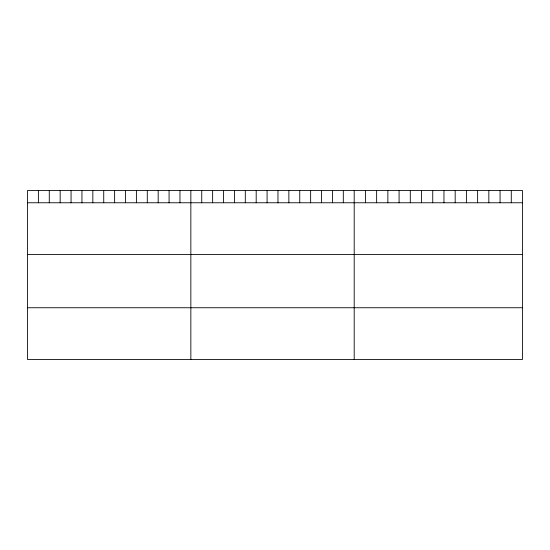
<?xml version="1.0" encoding="UTF-8"?>
<svg xmlns="http://www.w3.org/2000/svg" width="550" height="550" viewBox="0 0 550 550"><rect width="100%" height="100%" fill="white"/><g stroke="black" fill="none" stroke-linecap="round" stroke-linejoin="round"><path stroke-width="0.82" d="M522.5 202.764L522.5 359.453L27.5 359.453L27.5 190.548L522.5 190.548L522.5 202.764L27.5 202.764M27.5 254.471L522.5 254.471M27.5 307.746L522.5 307.746M511.28 190.548L511.28 202.764M500.06 190.548L500.06 202.764M488.84 190.548L488.84 202.764M477.62 190.548L477.62 202.764M466.4 190.548L466.4 202.764M455.18 190.548L455.18 202.764M443.96 190.548L443.96 202.764M432.74 190.548L432.74 202.764M421.52 190.548L421.52 202.764M410.3 190.548L410.3 202.764M399.08 190.548L399.08 202.764M387.86 190.548L387.86 202.764M376.64 190.548L376.64 202.764M365.42 190.548L365.42 202.764M354.2 190.548L354.2 359.453M343.31 190.548L343.31 202.764M332.42 190.548L332.42 202.764M321.53 190.548L321.53 202.764M310.64 190.548L310.64 202.764M299.75 190.548L299.75 202.764M288.86 190.548L288.86 202.764M277.97 190.548L277.97 202.764M267.08 190.548L267.08 202.764M256.19 190.548L256.19 202.764M245.3 190.548L245.3 202.764M234.41 190.548L234.41 202.764M223.52 190.548L223.52 202.764M212.63 190.548L212.63 202.764M201.74 190.548L201.74 202.764M190.85 190.548L190.85 359.453M179.96 190.548L179.96 202.764M169.07 190.548L169.07 202.764M158.18 190.548L158.18 202.764M147.29 190.548L147.29 202.764M136.4 190.548L136.4 202.764M125.51 190.548L125.51 202.764M114.62 190.548L114.62 202.764M103.73 190.548L103.73 202.764M92.84 190.548L92.84 202.764M81.95 190.548L81.95 202.764M71.06 190.548L71.06 202.764M60.17 190.548L60.17 202.764M49.28 190.548L49.28 202.764M38.39 190.548L38.39 202.764"/></g></svg>
